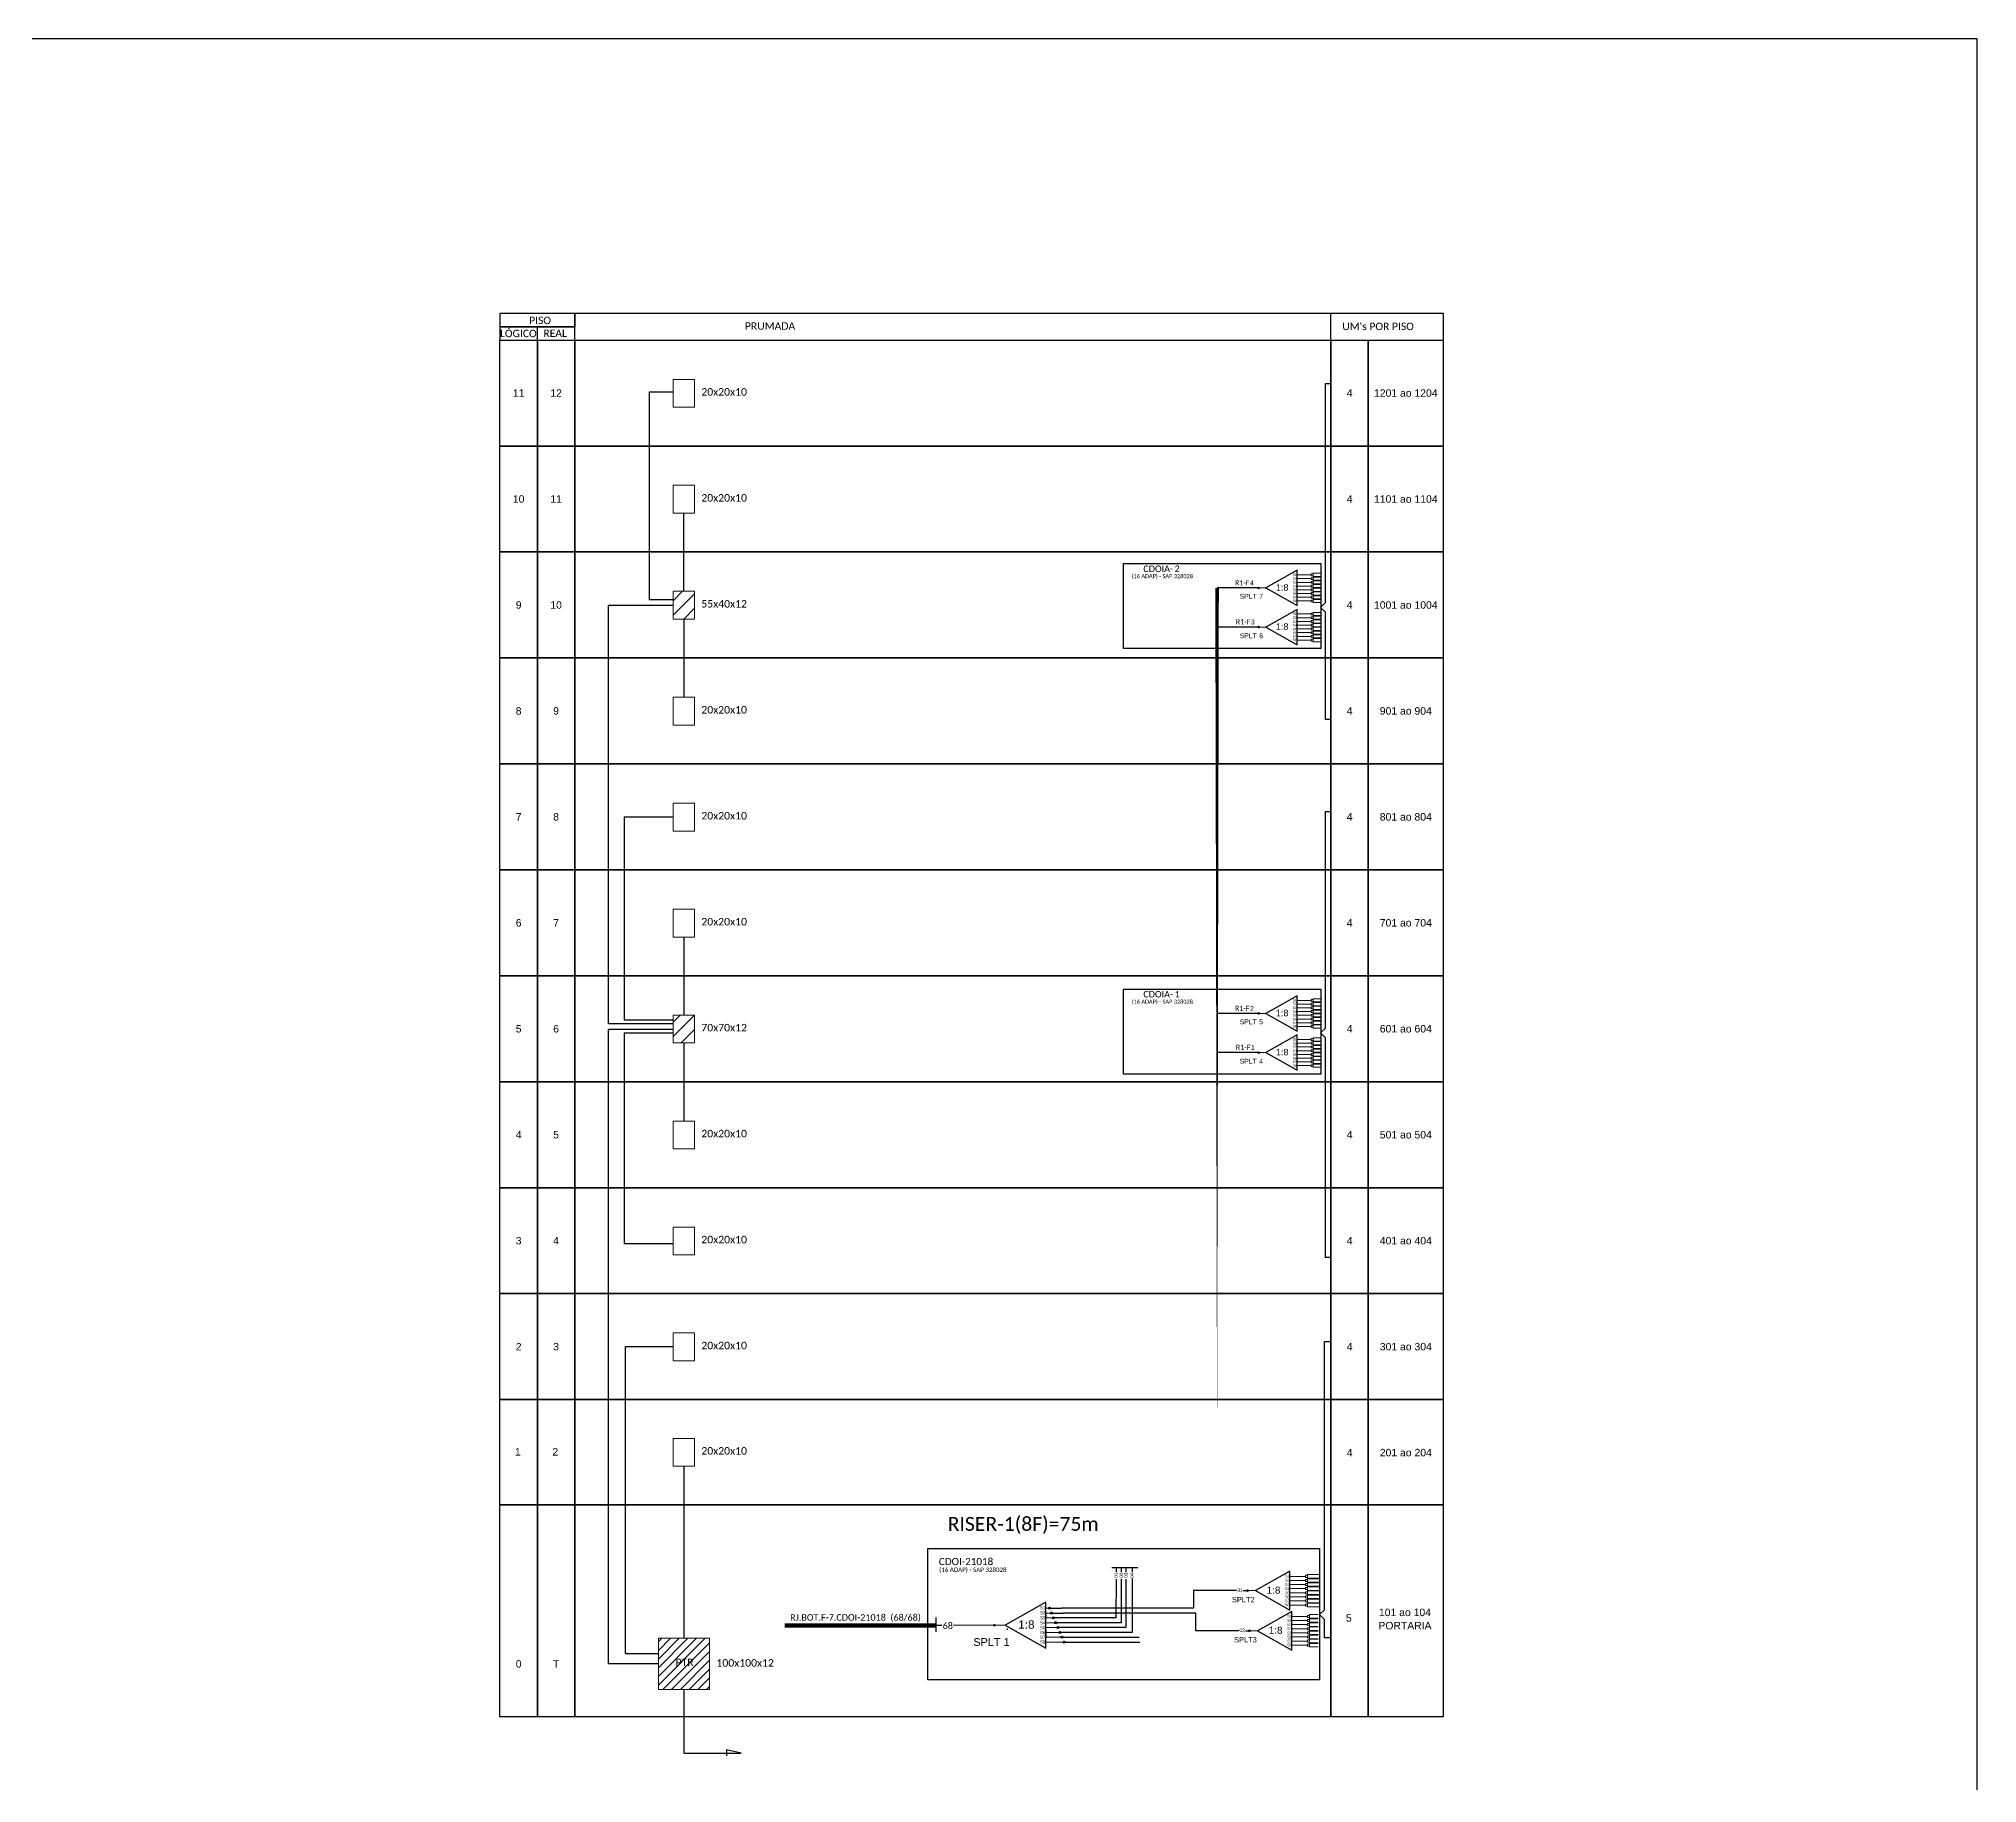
# Model space of a CAD drawing. Extents: x -89 to 749, y 705 to 1299.
# Drawn here: x 330 to 749.2, y 921.7 to 1299 of the extents above; entities that cross this region are included whole.
import ezdxf
from ezdxf.enums import TextEntityAlignment as Align

# ---------------------------------------------------------------- set-up
doc = ezdxf.new("R2010")
doc.units = 0
doc.styles.add('ARIAL', font='arial.ttf')
doc.styles.get("Standard").update_dxf_attribs({"font": 'arial.ttf'})
doc.styles.add('WMF-Calibri0', font='calibri.ttf')
doc.linetypes.add('RESERVA', pattern='A,0.5,-0.15,["RESERVA",Standard,S=0.18,R=0,X=0,Y=-0.1],-1.3', length=1.95)

# ---------------------------------------------------------------- blocks, each defined once
blk = doc.blocks.new('SPLT_1-8_DIV_DIR')
h = blk.add_hatch(color=3)
h.dxf.hatch_style = 1
edge = h.paths.add_edge_path()
edge.add_arc((12.77, 4.04), 0.242, 0, 360)
h = blk.add_hatch(color=3)
h.dxf.hatch_style = 1
edge = h.paths.add_edge_path()
edge.add_arc((13.27, 2.88), 0.242, 0, 360)
h = blk.add_hatch(color=3)
h.dxf.hatch_style = 1
edge = h.paths.add_edge_path()
edge.add_arc((13.77, 1.73), 0.242, 0, 360)
h = blk.add_hatch(color=3)
h.dxf.hatch_style = 1
edge = h.paths.add_edge_path()
edge.add_arc((14.27, 0.58), 0.242, 0, 360)
h = blk.add_hatch(color=3)
h.dxf.hatch_style = 1
edge = h.paths.add_edge_path()
edge.add_arc((14.77, -0.58), 0.242, 0, 360)
h = blk.add_hatch(color=3)
h.dxf.hatch_style = 1
edge = h.paths.add_edge_path()
edge.add_arc((15.27, -1.73), 0.242, 0, 360)
h = blk.add_hatch(color=3)
h.dxf.hatch_style = 1
edge = h.paths.add_edge_path()
edge.add_arc((15.77, -2.88), 0.242, 0, 360)
h = blk.add_hatch(color=3)
h.dxf.hatch_style = 1
edge = h.paths.add_edge_path()
edge.add_arc((16.27, -4.04), 0.242, 0, 360)
at = {"color": 1}
blk.add_lwpolyline([(11.89, 5.45), (2.22, 0), (11.89, -5.45), (11.89, 5.45)], dxfattribs=at)
at = {"color": 1, "lineweight": 0}
blk.add_lwpolyline([(2.22, 0), (0, 0)], dxfattribs=at)
at = {"color": 7, "lineweight": 0}
for points in [[(12.77, 4.04), (11.89, 4.04)], [(11.89, 2.88), (13.27, 2.88)], [(11.89, 1.73), (13.77, 1.73)], [(11.89, 0.58), (14.27, 0.58)], [(11.89, -0.58), (14.77, -0.58)], [(11.89, -1.73), (15.27, -1.73)], [(11.89, -2.88), (15.77, -2.88)], [(11.89, -4.04), (16.27, -4.04)]]:
    blk.add_lwpolyline(points, dxfattribs=at)
at = {"color": 3}
for centre in [(12.77, 4.04), (13.27, 2.88), (13.77, 1.73), (14.27, 0.58), (14.77, -0.58), (15.27, -1.73), (15.77, -2.88), (16.27, -4.04)]:
    blk.add_circle(centre, 0.242, dxfattribs=at)
at = {"color": 1, "style": 'ARIAL'}
for s, height, p in [('1:8', 2, (5.35, -0.85)), ('S1', 0.75, (10.52, 3.77)), ('S2', 0.75, (10.52, 2.58)), ('S3', 0.75, (10.52, 1.37)), ('S4', 0.75, (10.52, 0.19)), ('S5', 0.75, (10.52, -1.02)), ('S6', 0.75, (10.52, -2.14)), ('S7', 0.75, (10.52, -3.24)), ('S8', 0.75, (10.52, -4.36))]:
    blk.add_text(s, height=height, dxfattribs=at).set_placement(p)
blk = doc.blocks.new('SPLT_1-8_SC-APC')
at = {"color": 1}
blk.add_lwpolyline([(-7.37, -2.1), (-17.04, -7.55), (-7.37, -13), (-7.37, -2.1)], dxfattribs=at)
at = {"color": 3, "lineweight": 0}
for points in [[(-2.99, -3.51), (-7.37, -3.51)], [(-7.37, -4.66), (-2.99, -4.66)], [(-7.37, -5.82), (-2.99, -5.82)], [(-2.41, -3.02), (-2.41, -4)], [(-2.41, -3.02), (0, -3.02)], [(-2.41, -4), (0, -4)], [(-2.41, -4.17), (-2.41, -5.16)], [(-2.41, -4.17), (0, -4.17)], [(-2.41, -5.16), (0, -5.16)], [(-2.41, -5.32), (-2.41, -6.31)], [(-2.41, -5.32), (0, -5.32)], [(-7.37, -6.97), (-2.99, -6.97)], [(-7.37, -8.12), (-2.99, -8.12)], [(-7.37, -9.28), (-2.99, -9.28)], [(-7.37, -10.43), (-2.99, -10.43)], [(-7.37, -11.58), (-2.99, -11.58)], [(-2.41, -6.31), (0, -6.31)], [(-2.41, -6.48), (-2.41, -7.46)], [(-2.41, -6.48), (0, -6.48)], [(-2.41, -7.46), (0, -7.46)], [(-2.41, -7.63), (-2.41, -8.62)], [(-2.41, -7.63), (0, -7.63)], [(-2.41, -8.62), (0, -8.62)], [(-2.41, -8.78), (-2.41, -9.77)], [(-2.41, -8.78), (0, -8.78)], [(-2.41, -9.77), (0, -9.77)], [(-2.41, -9.94), (-2.41, -10.92)], [(-2.41, -9.94), (0, -9.94)], [(-2.41, -10.92), (0, -10.92)], [(-2.41, -11.09), (-2.41, -12.08)], [(-2.41, -11.09), (0, -11.09)], [(-2.41, -12.08), (0, -12.08)]]:
    blk.add_lwpolyline(points, dxfattribs=at)
for points in [[(-2.99, -3.22), (-2.41, -3.22), (-2.41, -3.8), (-2.99, -3.8)], [(-2.99, -4.38), (-2.41, -4.38), (-2.41, -4.95), (-2.99, -4.95)], [(-2.99, -5.53), (-2.41, -5.53), (-2.41, -6.1), (-2.99, -6.1)], [(-2.99, -6.68), (-2.41, -6.68), (-2.41, -7.26), (-2.99, -7.26)], [(-2.99, -7.84), (-2.41, -7.84), (-2.41, -8.41), (-2.99, -8.41)], [(-2.99, -8.99), (-2.41, -8.99), (-2.41, -9.56), (-2.99, -9.56)], [(-2.99, -10.14), (-2.41, -10.14), (-2.41, -10.72), (-2.99, -10.72)], [(-2.99, -11.3), (-2.41, -11.3), (-2.41, -11.87), (-2.99, -11.87)]]:
    blk.add_lwpolyline(points, close=True, dxfattribs=at)
at = {"color": 1, "lineweight": 0}
blk.add_lwpolyline([(-17.04, -7.55), (-19.26, -7.55)], dxfattribs=at)
at = {"color": 1, "style": 'ARIAL'}
for s, height, p in [('S1', 0.75, (-8.74, -3.78)), ('S2', 0.75, (-8.74, -4.97)), ('S3', 0.75, (-8.74, -6.18)), ('1:8', 2, (-13.91, -8.4)), ('S4', 0.75, (-8.74, -7.36)), ('S5', 0.75, (-8.74, -8.57)), ('S6', 0.75, (-8.74, -9.69)), ('S7', 0.75, (-8.74, -10.78)), ('S8', 0.75, (-8.74, -11.9))]:
    blk.add_text(s, height=height, dxfattribs=at).set_placement(p)

msp = doc.modelspace()

# ---------------------------------------------------------------- hatches: boundary and pattern name
h = msp.add_hatch()
h.set_pattern_fill('ANSI31', color=1, scale=0.7, style=0)
h.set_pattern_definition([(45, (-220.0118, 336.2607), (-1.571545, 1.571545), [])])
h.paths.add_polyline_path([(471.83, 1179.5), (467.19, 1179.5), (467.19, 1173.47), (471.83, 1173.47)])
h.paths.add_polyline_path([(471.83, 1087.82), (467.19, 1087.82), (467.19, 1081.79), (471.83, 1081.79)])
h.paths.add_polyline_path([(472.99, 1175.55), (483.51, 1175.55), (483.51, 1178.03), (472.99, 1178.03)], flags=9)
h.paths.add_polyline_path([(472.99, 1083.87), (483.51, 1083.87), (483.51, 1086.34), (472.99, 1086.34)], flags=9)
h = msp.add_hatch(color=3)
h.dxf.hatch_style = 1
edge = h.paths.add_edge_path()
edge.add_arc((593.81, 1180.23), 0.179, 0, 360)
h = msp.add_hatch(color=3)
h.dxf.hatch_style = 1
edge = h.paths.add_edge_path()
edge.add_arc((593.81, 1171.76), 0.179, 0, 360)
h = msp.add_hatch(color=3)
h.dxf.hatch_style = 1
edge = h.paths.add_edge_path()
edge.add_arc((593.81, 1088.18), 0.179, 0, 360)
h = msp.add_hatch(color=3)
h.dxf.hatch_style = 1
edge = h.paths.add_edge_path()
edge.add_arc((593.81, 1079.71), 0.179, 0, 360)
h = msp.add_hatch(color=3)
h.dxf.hatch_style = 1
edge = h.paths.add_edge_path()
edge.add_arc((591.42, 963.32), 0.197, 0, 360)
h = msp.add_hatch(color=3)
h.dxf.hatch_style = 1
edge = h.paths.add_edge_path()
edge.add_arc((536.65, 955.84), 0.287, 0, 360)
h = msp.add_hatch()
h.set_pattern_fill('ANSI31', color=1, scale=0.42)
h.set_pattern_definition([(45, (-111.3636, 2822.8897), (-0.9429269, 0.9429269), [])])
h.paths.add_polyline_path([(475.04, 953.01), (463.98, 953.01), (463.98, 941.95), (475.04, 941.95)])
h.paths.add_polyline_path([(467.29, 946.59), (472.06, 946.59), (472.06, 949.02), (467.29, 949.02)], flags=24)
h = msp.add_hatch(color=3)
h.dxf.hatch_style = 1
edge = h.paths.add_edge_path()
edge.add_arc((591.87, 954.65), 0.197, 0, 360)

# ---------------------------------------------------------------- linework, layer by layer
at = {"color": 5}
msp.add_line((562.06, 968.36), (567.67, 968.36), dxfattribs=at)
at = {"color": 3}
msp.add_line((548.56, 959.53), (551.17, 959.53), dxfattribs=at)
at = {"color": 2}
for p, q in [((580.2, 958.48), (551.63, 958.48)), ((580.2, 954.65), (580.2, 958.48)), ((589.5, 954.65), (580.2, 954.65))]:
    msp.add_line(p, q, dxfattribs=at)
for points in [[(-89.32, 705.02), (749.25, 705.02), (749.25, 1299.02), (-89.32, 1299.02), (-89.32, 705.02)], [(547.8, 958.08), (547.8, 957.46)]]:
    msp.add_lwpolyline(points)
at = {"color": 7}
for points in [[(429.71, 1236.73), (445.91, 1236.73), (445.91, 1239.61), (429.71, 1239.61)], [(429.71, 1233.85), (445.91, 1233.85), (445.91, 1236.73), (429.71, 1236.73)], [(429.71, 1233.85), (437.81, 1233.85), (437.81, 1210.93), (429.71, 1210.93)], [(437.81, 1233.85), (445.91, 1233.85), (445.91, 1210.93), (437.81, 1210.93)], [(445.91, 1233.85), (609.44, 1233.85), (609.44, 1210.93), (445.91, 1210.93)], [(609.44, 1233.85), (617.54, 1233.85), (617.54, 1210.93), (609.44, 1210.93)], [(617.54, 1233.85), (633.75, 1233.85), (633.75, 1210.93), (617.54, 1210.93)], [(429.71, 1210.93), (437.81, 1210.93), (437.81, 1188.01), (429.71, 1188.01)], [(437.81, 1210.93), (445.91, 1210.93), (445.91, 1188.01), (437.81, 1188.01)], [(445.91, 1210.93), (609.44, 1210.93), (609.44, 1188.01), (445.91, 1188.01)], [(609.44, 1210.93), (617.54, 1210.93), (617.54, 1188.01), (609.44, 1188.01)], [(617.54, 1210.93), (633.75, 1210.93), (633.75, 1188.01), (617.54, 1188.01)], [(429.71, 1188.01), (437.81, 1188.01), (437.81, 1165.09), (429.71, 1165.09)], [(437.81, 1188.01), (445.91, 1188.01), (445.91, 1165.09), (437.81, 1165.09)], [(445.91, 1188.01), (609.44, 1188.01), (609.44, 1165.09), (445.91, 1165.09)], [(609.44, 1188.01), (617.54, 1188.01), (617.54, 1165.09), (609.44, 1165.09)], [(617.54, 1188.01), (633.75, 1188.01), (633.75, 1165.09), (617.54, 1165.09)], [(429.71, 1165.09), (437.81, 1165.09), (437.81, 1142.17), (429.71, 1142.17)], [(437.81, 1165.09), (445.91, 1165.09), (445.91, 1142.17), (437.81, 1142.17)], [(445.91, 1165.09), (609.44, 1165.09), (609.44, 1142.17), (445.91, 1142.17)], [(609.44, 1165.09), (617.54, 1165.09), (617.54, 1142.17), (609.44, 1142.17)], [(617.54, 1165.09), (633.75, 1165.09), (633.75, 1142.17), (617.54, 1142.17)], [(429.71, 1142.17), (437.81, 1142.17), (437.81, 1119.25), (429.71, 1119.25)], [(437.81, 1142.17), (445.91, 1142.17), (445.91, 1119.25), (437.81, 1119.25)], [(445.91, 1142.17), (609.44, 1142.17), (609.44, 1119.25), (445.91, 1119.25)], [(609.44, 1142.17), (617.54, 1142.17), (617.54, 1119.25), (609.44, 1119.25)], [(617.54, 1142.17), (633.75, 1142.17), (633.75, 1119.25), (617.54, 1119.25)], [(429.71, 1119.25), (437.81, 1119.25), (437.81, 1096.33), (429.71, 1096.33)], [(437.81, 1119.25), (445.91, 1119.25), (445.91, 1096.33), (437.81, 1096.33)], [(445.91, 1119.25), (609.44, 1119.25), (609.44, 1096.33), (445.91, 1096.33)], [(609.44, 1119.25), (617.54, 1119.25), (617.54, 1096.33), (609.44, 1096.33)], [(617.54, 1119.25), (633.75, 1119.25), (633.75, 1096.33), (617.54, 1096.33)], [(429.71, 1096.33), (437.81, 1096.33), (437.81, 1073.41), (429.71, 1073.41)], [(437.81, 1096.33), (445.91, 1096.33), (445.91, 1073.41), (437.81, 1073.41)], [(445.91, 1096.33), (609.44, 1096.33), (609.44, 1073.41), (445.91, 1073.41)], [(609.44, 1096.33), (617.54, 1096.33), (617.54, 1073.41), (609.44, 1073.41)], [(617.54, 1096.33), (633.75, 1096.33), (633.75, 1073.41), (617.54, 1073.41)], [(429.71, 1073.41), (437.81, 1073.41), (437.81, 1050.49), (429.71, 1050.49)], [(437.81, 1073.41), (445.91, 1073.41), (445.91, 1050.49), (437.81, 1050.49)], [(445.91, 1073.41), (609.44, 1073.41), (609.44, 1050.49), (445.91, 1050.49)], [(609.44, 1073.41), (617.54, 1073.41), (617.54, 1050.49), (609.44, 1050.49)], [(617.54, 1073.41), (633.75, 1073.41), (633.75, 1050.49), (617.54, 1050.49)], [(429.71, 1050.49), (437.81, 1050.49), (437.81, 1027.57), (429.71, 1027.57)], [(437.81, 1050.49), (445.91, 1050.49), (445.91, 1027.57), (437.81, 1027.57)], [(445.91, 1050.49), (609.44, 1050.49), (609.44, 1027.57), (445.91, 1027.57)], [(609.44, 1050.49), (617.54, 1050.49), (617.54, 1027.57), (609.44, 1027.57)], [(617.54, 1050.49), (633.75, 1050.49), (633.75, 1027.57), (617.54, 1027.57)], [(429.71, 1027.57), (437.81, 1027.57), (437.81, 1004.65), (429.71, 1004.65)], [(437.81, 1027.57), (445.91, 1027.57), (445.91, 1004.65), (437.81, 1004.65)], [(445.91, 1027.57), (609.44, 1027.57), (609.44, 1004.65), (445.91, 1004.65)], [(609.44, 1027.57), (617.54, 1027.57), (617.54, 1004.65), (609.44, 1004.65)], [(617.54, 1027.57), (633.75, 1027.57), (633.75, 1004.65), (617.54, 1004.65)], [(429.71, 1004.65), (437.81, 1004.65), (437.81, 981.86), (429.71, 981.86)], [(437.81, 1004.65), (445.91, 1004.65), (445.91, 981.86), (437.81, 981.86)], [(445.91, 1004.65), (609.44, 1004.65), (609.44, 981.86), (445.91, 981.86)], [(609.44, 1004.65), (617.54, 1004.65), (617.54, 981.86), (609.44, 981.86)], [(617.54, 1004.65), (633.75, 1004.65), (633.75, 981.86), (617.54, 981.86)], [(429.71, 981.86), (437.81, 981.86), (437.81, 936.02), (429.71, 936.02)], [(437.81, 981.86), (445.91, 981.86), (445.91, 936.02), (437.81, 936.02)], [(445.91, 981.86), (609.44, 981.86), (609.44, 936.02), (445.91, 936.02)], [(609.44, 981.86), (617.54, 981.86), (617.54, 936.02), (609.44, 936.02)], [(617.54, 981.86), (633.75, 981.86), (633.75, 936.02), (617.54, 936.02)]]:
    msp.add_lwpolyline(points, close=True, dxfattribs=at)
for points in [[(445.91, 1233.85), (633.77, 1233.85), (633.77, 1239.61), (445.91, 1239.61), (445.91, 1239.61), (445.91, 1236.73)], [(609.44, 1233.85), (609.44, 1239.61)], [(437.81, 1233.85), (437.81, 1236.73)]]:
    msp.add_lwpolyline(points, dxfattribs=at)
at = {"color": 0, "lineweight": 0}
for points in [[(467.19, 1225.35), (471.83, 1225.35), (471.83, 1219.31), (467.19, 1219.31)], [(467.19, 1202.43), (471.83, 1202.43), (471.83, 1196.39), (467.19, 1196.39)], [(467.19, 1156.58), (471.83, 1156.58), (471.83, 1150.55), (467.19, 1150.55)], [(467.19, 1133.66), (471.83, 1133.66), (471.83, 1127.63), (467.19, 1127.63)], [(467.19, 1110.74), (471.83, 1110.74), (471.83, 1104.71), (467.19, 1104.71)], [(467.19, 1064.9), (471.83, 1064.9), (471.83, 1058.87), (467.19, 1058.87)], [(467.19, 1041.98), (471.83, 1041.98), (471.83, 1035.95), (467.19, 1035.95)], [(467.19, 1019.06), (471.83, 1019.06), (471.83, 1013.03), (467.19, 1013.03)], [(467.19, 996.27), (471.83, 996.27), (471.83, 990.24), (467.19, 990.24)]]:
    msp.add_lwpolyline(points, close=True, dxfattribs=at)
at = {"color": 3}
for points in [[(609.45, 1151.77), (608.29, 1151.77), (608.29, 1174.96), (607.19, 1176.02), (608.29, 1177.07), (608.29, 1224.43), (609.44, 1224.43)], [(467.19, 1177.69), (462.05, 1177.69), (462.05, 1222.66), (467.19, 1222.66)], [(469.51, 1179.5), (469.51, 1196.39)], [(467.19, 1085.95), (453.18, 1085.95), (453.18, 1176.49), (467.19, 1176.49)], [(469.51, 1173.47), (469.51, 1156.58)], [(467.19, 1130.65), (456.59, 1130.65), (456.59, 1086.83), (467.19, 1086.83)], [(609.45, 1035.41), (608.29, 1035.41), (608.29, 1082.91), (607.19, 1083.97), (608.29, 1085.03), (608.29, 1131.9), (609.44, 1131.9)], [(469.51, 1104.71), (469.51, 1087.82)], [(463.98, 947.48), (453.18, 947.48), (453.18, 1084.81), (467.19, 1084.81)], [(467.19, 1083.9), (456.59, 1083.9), (456.59, 1038.4), (467.19, 1038.4)], [(469.51, 1081.79), (469.51, 1064.9)], [(467.19, 1016.04), (456.8, 1016.04), (456.8, 949.74), (463.98, 949.74)], [(609.44, 953.11), (608.09, 953.11), (608.08, 957.08), (606.99, 958.13), (608.08, 959.19), (608.08, 1017.22), (609.44, 1017.22)], [(469.51, 990.24), (469.51, 953.01)], [(589.04, 963.32), (579.75, 963.32), (579.75, 959.53), (551.17, 959.53)], [(590.5, 963.32), (591.42, 963.32)], [(525.3, 955.76), (524.05, 955.76)], [(536.94, 955.86), (527.83, 955.76)]]:
    msp.add_lwpolyline(points, dxfattribs=at)
at = {"color": 1}
for points in [[(607.29, 1168.79), (607.29, 1168.79), (607.29, 1167.12), (564.62, 1167.12), (564.62, 1185.51), (570.1, 1185.51)], [(607.29, 1076.74), (607.29, 1076.74), (607.29, 1075.08), (564.62, 1075.08), (564.62, 1093.46), (570.1, 1093.46)], [(600.58, 967.51), (593.13, 963.32), (600.58, 959.12), (600.58, 967.51)], [(524.05, 954.45), (524.05, 957.51)], [(601.03, 958.84), (593.59, 954.65), (601.03, 950.45), (601.03, 958.84)], [(547.8, 954.83), (547.8, 953.38)]]:
    msp.add_lwpolyline(points, dxfattribs=at)
for points in [[(564.62, 1185.51), (607.29, 1185.51), (607.29, 1167.12), (564.62, 1167.12)], [(564.62, 1093.46), (607.29, 1093.46), (607.29, 1075.08), (564.62, 1075.08)], [(522.28, 972.44), (606.99, 972.44), (606.99, 944.04), (522.28, 944.04)]]:
    msp.add_lwpolyline(points, close=True, dxfattribs=at)
at = {"color": 1, "lineweight": 0}
for points in [[(467.19, 1179.5), (471.83, 1179.5), (471.83, 1173.47), (467.19, 1173.47)], [(463.98, 953.01), (475.04, 953.01), (475.04, 941.95), (463.98, 941.95)]]:
    msp.add_lwpolyline(points, close=True, dxfattribs=at)
at = {"color": 5}
msp.add_lwpolyline([(584.83, 1180.23, 0.77, 0, 0), (584.83, 994.21, 0, 0, 0), (564.86, 994.21, 0, 0, 0), (564.86, 968.36, 0.77, 0.77, 0)], format="xyseb", dxfattribs=at)
for points in [[(593.81, 1180.23), (584.83, 1180.23)], [(593.81, 1171.76), (584.83, 1171.76)], [(593.81, 1088.18), (584.83, 1088.18)], [(593.81, 1079.71), (584.83, 1079.71)], [(562.97, 965.84), (562.96, 957.43), (549.47, 957.43)], [(564.05, 965.84), (564.05, 956.38), (549.92, 956.38)], [(565.12, 965.84), (565.12, 955.33), (550.38, 955.33)], [(566.46, 965.98), (566.46, 954.28), (550.83, 954.28)], [(562.97, 968.36), (562.97, 967.35)], [(564.05, 968.36), (564.05, 967.35)], [(565.12, 968.36), (565.12, 967.35)], [(566.46, 968.36), (566.46, 967.32)], [(548.34, 959.56), (548.33, 959.56)]]:
    msp.add_lwpolyline(points, dxfattribs=at)
at = {"color": 10, "lineweight": 0}
msp.add_lwpolyline([(467.19, 1087.82), (471.83, 1087.82), (471.83, 1081.79), (467.19, 1081.79)], close=True, dxfattribs=at)
at = {"color": 3, "lineweight": 0}
for points in [[(603.95, 966.42), (600.58, 966.42)], [(600.58, 965.53), (603.95, 965.53)], [(600.58, 964.65), (603.95, 964.65)], [(604.39, 966.8), (604.39, 966.04)], [(604.39, 966.8), (606.99, 966.8)], [(604.39, 966.04), (606.99, 966.04)], [(604.39, 965.91), (604.39, 965.16)], [(604.39, 965.91), (606.99, 965.91)], [(604.39, 965.16), (606.99, 965.16)], [(604.39, 965.03), (604.39, 964.27)], [(604.39, 965.03), (606.99, 965.03)], [(600.58, 963.76), (603.95, 963.76)], [(600.58, 962.87), (603.95, 962.87)], [(600.58, 961.98), (603.95, 961.98)], [(600.58, 961.1), (603.95, 961.1)], [(600.58, 960.21), (603.95, 960.21)], [(604.39, 964.27), (606.99, 964.27)], [(604.39, 964.14), (604.39, 963.38)], [(604.39, 964.14), (606.99, 964.14)], [(604.39, 963.38), (606.99, 963.38)], [(604.39, 963.25), (604.39, 962.49)], [(604.39, 963.25), (606.99, 963.25)], [(604.39, 962.49), (606.99, 962.49)], [(604.39, 962.36), (604.39, 961.6)], [(604.39, 962.36), (606.99, 962.36)], [(604.39, 961.6), (606.99, 961.6)], [(604.39, 961.48), (604.39, 960.72)], [(604.39, 961.48), (606.99, 961.48)], [(604.39, 960.72), (606.99, 960.72)], [(604.39, 960.59), (604.39, 959.83)], [(604.39, 960.59), (606.99, 960.59)], [(604.4, 957.75), (601.03, 957.75)], [(601.03, 956.87), (604.4, 956.87)], [(601.03, 955.98), (604.4, 955.98)], [(604.39, 959.83), (606.99, 959.83)], [(604.85, 958.13), (604.85, 957.37)], [(604.85, 958.13), (606.7, 958.13)], [(604.85, 957.37), (606.7, 957.37)], [(604.85, 957.24), (604.85, 956.49)], [(604.85, 957.24), (606.7, 957.24)], [(604.85, 956.49), (606.7, 956.49)], [(604.85, 956.36), (604.85, 955.6)], [(604.85, 956.36), (606.7, 956.36)], [(601.03, 955.09), (604.4, 955.09)], [(601.03, 954.2), (604.4, 954.2)], [(601.03, 953.31), (604.4, 953.31)], [(601.03, 952.43), (604.4, 952.43)], [(604.85, 955.6), (606.7, 955.6)], [(604.85, 955.47), (604.85, 954.71)], [(604.85, 955.47), (606.7, 955.47)], [(604.85, 954.71), (606.7, 954.71)], [(604.85, 954.58), (604.85, 953.82)], [(604.85, 954.58), (606.7, 954.58)], [(604.85, 953.82), (606.7, 953.82)], [(604.85, 953.69), (604.85, 952.93)], [(604.85, 953.69), (606.7, 953.69)], [(604.85, 952.93), (606.7, 952.93)], [(604.85, 952.81), (604.85, 952.05)], [(604.85, 952.81), (606.7, 952.81)], [(604.85, 952.05), (606.7, 952.05)], [(604.85, 951.92), (604.85, 951.16)], [(604.85, 951.92), (606.7, 951.92)], [(601.03, 951.54), (604.4, 951.54)], [(604.85, 951.16), (606.7, 951.16)]]:
    msp.add_lwpolyline(points, dxfattribs=at)
for points in [[(603.95, 966.64), (604.39, 966.64), (604.39, 966.2), (603.95, 966.2)], [(603.95, 965.76), (604.39, 965.76), (604.39, 965.31), (603.95, 965.31)], [(603.95, 964.87), (604.39, 964.87), (604.39, 964.43), (603.95, 964.43)], [(603.95, 963.98), (604.39, 963.98), (604.39, 963.54), (603.95, 963.54)], [(603.95, 963.09), (604.39, 963.09), (604.39, 962.65), (603.95, 962.65)], [(603.95, 962.2), (604.39, 962.2), (604.39, 961.76), (603.95, 961.76)], [(603.95, 961.32), (604.39, 961.32), (604.39, 960.88), (603.95, 960.88)], [(603.95, 960.43), (604.39, 960.43), (604.39, 959.99), (603.95, 959.99)], [(604.4, 957.97), (604.85, 957.97), (604.85, 957.53), (604.4, 957.53)], [(604.4, 957.09), (604.85, 957.09), (604.85, 956.64), (604.4, 956.64)], [(604.4, 956.2), (604.85, 956.2), (604.85, 955.76), (604.4, 955.76)], [(604.4, 955.31), (604.85, 955.31), (604.85, 954.87), (604.4, 954.87)], [(604.4, 954.42), (604.85, 954.42), (604.85, 953.98), (604.4, 953.98)], [(604.4, 953.53), (604.85, 953.53), (604.85, 953.09), (604.4, 953.09)], [(604.4, 952.65), (604.85, 952.65), (604.85, 952.21), (604.4, 952.21)], [(604.4, 951.76), (604.85, 951.76), (604.85, 951.32), (604.4, 951.32)]]:
    msp.add_lwpolyline(points, close=True, dxfattribs=at)
at = {"color": 1, "lineweight": 0}
for points in [[(593.13, 963.32), (591.42, 963.32)], [(593.59, 954.65), (591.87, 954.65)]]:
    msp.add_lwpolyline(points, dxfattribs=at)
at = {"color": 1, "const_width": 0.95}
msp.add_lwpolyline([(491.31, 955.76), (524.05, 955.76)], dxfattribs=at)
at = {"color": 2}
for points in [[(549.01, 958.48), (551.63, 958.48)], [(590.95, 954.65), (591.87, 954.65)]]:
    msp.add_lwpolyline(points, dxfattribs=at)
at = {"color": 251, "linetype": 'RESERVA', "ltscale": 5}
for points in [[(551.29, 953.23), (568.01, 953.23)], [(551.74, 952.18), (568.12, 952.18)]]:
    msp.add_lwpolyline(points, dxfattribs=at)
at = {"color": 10}
msp.add_lwpolyline([(469.51, 941.95), (469.51, 928.2), (481.87, 928.2), (478.69, 928.9), (478.69, 927.6)], dxfattribs=at)
at = {"color": 3}
for centre, radius in [((593.81, 1180.23), 0.179), ((593.81, 1171.76), 0.179), ((593.81, 1088.18), 0.179), ((593.81, 1079.71), 0.179), ((591.42, 963.32), 0.197), ((591.87, 954.65), 0.197)]:
    msp.add_circle(centre, radius, dxfattribs=at)
at = {"color": 7}
for p in [(429.71, 1233.85), (429.71, 1210.93), (429.71, 1188.01), (429.71, 1165.09), (429.71, 1142.17), (429.71, 1119.25), (429.71, 1096.33), (429.71, 1073.41), (429.71, 1050.49), (429.71, 1027.57), (429.71, 1004.65), (429.71, 981.86)]:
    msp.add_point(p, dxfattribs=at)
for p in [(595.37, 1180.23), (595.37, 1088.18), (539.43, 955.02)]:
    msp.add_point(p)

# ---------------------------------------------------------------- block references
at = {"color": 3, "xscale": 0.7, "yscale": 0.7, "zscale": 0.7}
for p in [(607.29, 1185.51), (607.29, 1177.05), (607.29, 1093.46), (607.29, 1085)]:
    msp.add_blockref('SPLT_1-8_SC-APC', p, dxfattribs=at)
at = {"xscale": 0.9099999999999999, "yscale": 0.9099999999999999, "zscale": 0.9099999999999999}
msp.add_blockref('SPLT_1-8_DIV_DIR', (536.94, 955.86), dxfattribs=at)

# ---------------------------------------------------------------- texts
at = {"color": 7}
for s, height, style, p in [('     PISO', 1.61, 'WMF-Calibri0', (433.18, 1237.3)), ('PRUMADA', 1.61, 'WMF-Calibri0', (482.71, 1236.08)), ("UM's POR PISO", 1.61, 'WMF-Calibri0', (611.91, 1236)), ('  LÓGICO', 1.61, 'WMF-Calibri0', (428.6, 1234.48)), ('    REAL', 1.61, 'WMF-Calibri0', (436.84, 1234.52)), ('SPLT 1', 1.68, 'ARIAL', (532.11, 951.37))]:
    msp.add_text(s, height=height, dxfattribs=dict(at, style=style)).set_placement(p)
at = {"color": 7, "style": 'ARIAL'}
for s, p in [('11', (433.76, 1222.39)), ('12', (441.86, 1222.39)), ('4', (613.49, 1222.39)), ('1201 ao 1204', (625.65, 1222.39)), ('10', (433.76, 1199.47)), ('11', (441.86, 1199.47)), ('4', (613.49, 1199.47)), ('1101 ao 1104', (625.65, 1199.47)), ('9', (433.76, 1176.55)), ('10', (441.86, 1176.55)), ('4', (613.49, 1176.55)), ('1001 ao 1004', (625.65, 1176.55)), ('8', (433.76, 1153.63)), ('9', (441.86, 1153.63)), ('4', (613.49, 1153.63)), ('901 ao 904', (625.65, 1153.63)), ('7', (433.76, 1130.71)), ('8', (441.86, 1130.71)), ('4', (613.49, 1130.71)), ('801 ao 804', (625.65, 1130.71)), ('6', (433.76, 1107.79)), ('7', (441.86, 1107.79)), ('4', (613.49, 1107.79)), ('701 ao 704', (625.65, 1107.79)), ('5', (433.76, 1084.87)), ('6', (441.86, 1084.87)), ('4', (613.49, 1084.87)), ('601 ao 604', (625.65, 1084.87)), ('4', (433.76, 1061.95)), ('5', (441.86, 1061.95)), ('4', (613.49, 1061.95)), ('501 ao 504', (625.65, 1061.95)), ('3', (433.76, 1039.03)), ('4', (441.86, 1039.03)), ('4', (613.49, 1039.03)), ('401 ao 404', (625.65, 1039.03)), ('2', (433.76, 1016.11)), ('3', (441.86, 1016.11)), ('4', (613.49, 1016.11)), ('301 ao 304', (625.65, 1016.11)), ('1', (433.59, 993.36)), ('2', (441.69, 993.36)), ('4', (613.49, 993.19)), ('201 ao 204', (625.65, 993.19)), ('5', (613.32, 957.42)), ('PORTARIA', (625.47, 955.75)), ('101 ao 104', (625.47, 958.62)), ('0', (433.76, 947.48)), ('T', (441.86, 947.48))]:
    msp.add_text(s, height=1.61, dxfattribs=at).set_placement(p, align=Align.MIDDLE_CENTER)
at = {"style": 'WMF-Calibri0'}
for s, height, p in [('20x20x10', 1.622, (473.27, 1221.83)), ('20x20x10', 1.622, (473.27, 1198.9)), ('20x20x10', 1.622, (473.27, 1153.06)), ('20x20x10', 1.622, (473.27, 1130.14)), ('20x20x10', 1.622, (473.27, 1107.22)), ('20x20x10', 1.622, (473.27, 1061.38)), ('20x20x10', 1.622, (473.27, 1038.46)), ('20x20x10', 1.622, (473.27, 1015.54)), ('20x20x10', 1.622, (473.27, 992.75)), ('68', 1.4, (525.48, 955.03)), ('PTR', 1.622, (467.7, 947)), ('100x100x12', 1.622, (476.54, 946.88))]:
    msp.add_text(s, height=height, dxfattribs=at).set_placement(p)
at = {"color": 1, "style": 'WMF-Calibri0'}
for height, p in [(0.875, (572.98, 1182.34)), (0.875, (572.98, 1090.29)), (0.9625, (532, 967.36))]:
    msp.add_text('(16 ADAP) - SAP 328028', height=height, dxfattribs=at).set_placement(p, align=Align.CENTER)
at = {"color": 1}
for s, height, style, p in [('CDOIA-', 1.4, 'WMF-Calibri0', (568.88, 1183.68)), ('2', 1.4, 'WMF-Calibri0', (575.66, 1183.68)), ('55x40x12', 1.622, 'WMF-Calibri0', (473.27, 1175.98)), ('CDOIA-', 1.4, 'WMF-Calibri0', (568.88, 1091.64)), ('1', 1.4, 'WMF-Calibri0', (575.66, 1091.64)), ('CDOI-21018', 1.54, 'WMF-Calibri0', (524.65, 968.85)), ('S1', 0.578, 'ARIAL', (599.52, 966.22)), ('S2', 0.578, 'ARIAL', (599.52, 965.3)), ('S3', 0.578, 'ARIAL', (599.52, 964.37)), ('1:8', 1.54, 'ARIAL', (595.54, 962.66)), ('S4', 0.578, 'ARIAL', (599.52, 963.46)), ('S5', 0.578, 'ARIAL', (599.52, 962.53)), ('S6', 0.578, 'ARIAL', (599.52, 961.67)), ('S7', 0.578, 'ARIAL', (599.52, 960.82)), ('S8', 0.578, 'ARIAL', (599.52, 959.96)), ('RJ.BOT.F-7.CDOI-21018  (68/68)', 1.4, 'WMF-Calibri0', (492.48, 956.83)), ('S1', 0.578, 'ARIAL', (599.98, 957.55)), ('S2', 0.578, 'ARIAL', (599.98, 956.63)), ('S3', 0.578, 'ARIAL', (599.98, 955.7)), ('1:8', 1.54, 'ARIAL', (595.99, 953.99)), ('S4', 0.578, 'ARIAL', (599.98, 954.79)), ('S5', 0.578, 'ARIAL', (599.98, 953.86)), ('S6', 0.578, 'ARIAL', (599.98, 953)), ('S7', 0.578, 'ARIAL', (599.98, 952.15)), ('S8', 0.578, 'ARIAL', (599.98, 951.29))]:
    msp.add_text(s, height=height, dxfattribs=dict(at, style=style)).set_placement(p)
at = {"color": 5, "style": 'WMF-Calibri0'}
for s, height, p in [('R1-F', 1.12, (588.69, 1180.78)), ('R1-F', 1.12, (588.88, 1172.35)), ('R1-F', 1.12, (588.69, 1088.73)), ('R1-F', 1.12, (588.88, 1080.3)), ('RISER-1(8F)=75m', 3, (526.57, 976.26))]:
    msp.add_text(s, height=height, dxfattribs=at).set_placement(p)
at = {"color": 7, "style": 'ARIAL'}
for s, p in [('SPLT', (591.56, 1177.9)), ('7', (594.35, 1177.9)), ('SPLT', (591.56, 1169.36)), ('6', (594.35, 1169.36)), ('SPLT', (591.56, 1085.85)), ('5', (594.35, 1085.85)), ('SPLT', (591.56, 1077.32)), ('4', (594.35, 1077.32))]:
    msp.add_text(s, height=1.05, dxfattribs=at).set_placement(p, align=Align.CENTER)
at = {"color": 5, "style": 'ARIAL'}
for s, p in [('4', (592.38, 1180.8)), ('3', (592.57, 1172.33)), ('2', (592.38, 1088.75)), ('1', (592.57, 1080.28))]:
    msp.add_text(s, height=1.05, dxfattribs=at).set_placement(p, align=Align.CENTER)
at = {"color": 10, "style": 'WMF-Calibri0'}
msp.add_text('70x70x12', height=1.622, dxfattribs=at).set_placement((473.27, 1084.3))
at = {"style": 'ARIAL'}
for s, p in [('01', (562.97, 966.65)), ('02', (564.11, 966.65)), ('03', (565.13, 966.65)), ('04', (566.41, 966.65))]:
    msp.add_text(s, height=0.694, rotation=90, dxfattribs=at).set_placement(p, align=Align.MIDDLE_CENTER)
for s, p in [('SPLT2', (590.5, 960.8)), ('SPLT3', (590.96, 952.13))]:
    msp.add_text(s, height=1.155, dxfattribs=at).set_placement(p, align=Align.CENTER)
for s, p in [('01', (589.81, 963.42)), ('02', (590.26, 954.75))]:
    msp.add_text(s, height=0.77, dxfattribs=at).set_placement(p, align=Align.MIDDLE_CENTER)

doc.saveas('drawing.dxf')
